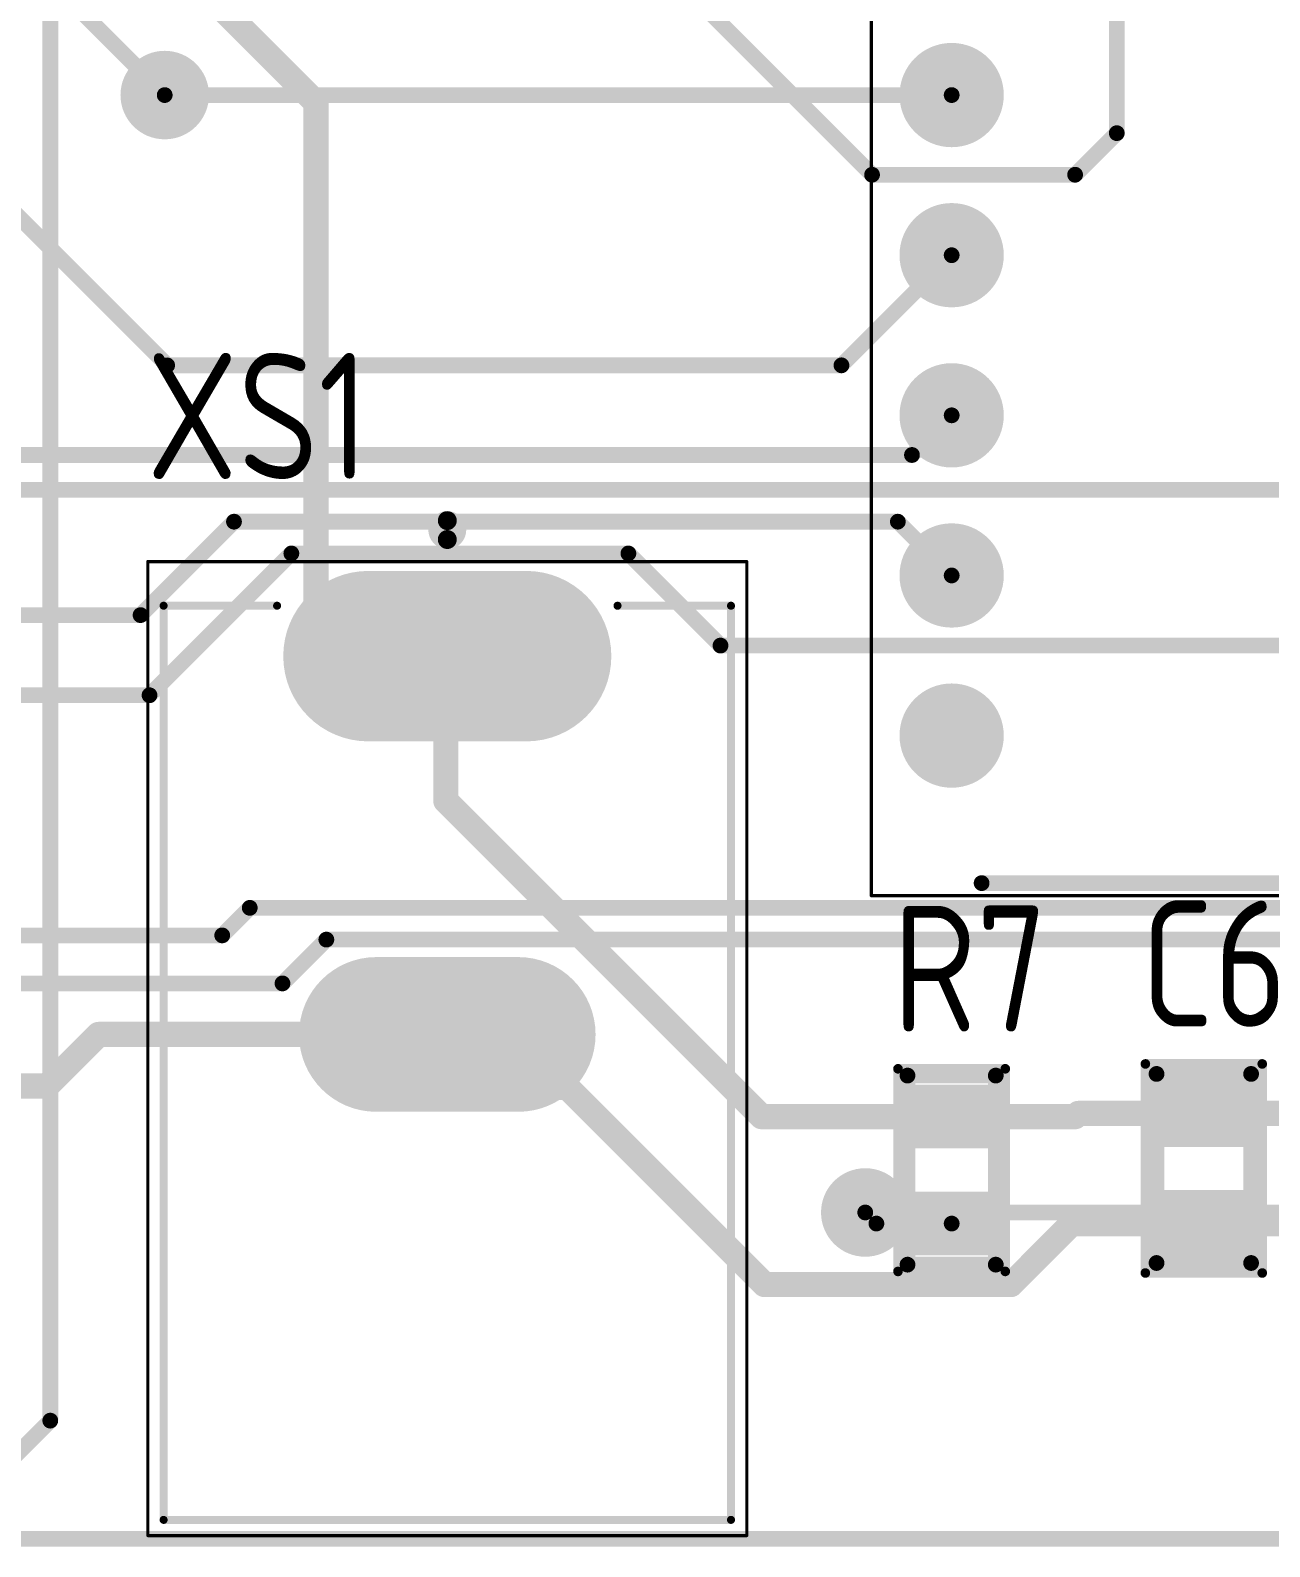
# Model space of a CAD drawing. Header units: millimetres. Extents: x 0 to 841, y 0 to 2540.
# Drawn here: x 136.39 to 156.04, y 59.87 to 83.93 of the extents above; entities that cross this region are included whole.
import ezdxf

# ---------------------------------------------------------------- set-up
doc = ezdxf.new("R2010")
doc.units = ezdxf.units.MM
for name, color, linetype in [('BottomLayer', 5, 'Continuous'), ('BottomSolder', 6, 'Continuous'), ('Mechanical13', 56, 'Continuous'), ('Mechanical15', 56, 'Continuous'), ('MultiLayer', 9, 'Continuous'), ('PadHoleLayer', 156, 'Continuous'), ('TopLayer', 1, 'Continuous'), ('TopOverlay', 2, 'Continuous'), ('TopPaste', 8, 'Continuous'), ('TopSolder', 216, 'Continuous'), ('ViaHoleLayer', 16, 'Continuous')]:
    doc.layers.add(name, color=color, linetype=linetype)
doc.styles.add('GOST type A', font='', dxfattribs={"height": 0.2})
doc.styles.get('GOST type A').set_extended_font_data('GOST type A')

# ---------------------------------------------------------------- blocks, each defined once
blk = doc.blocks.new('PJ_037AH_6')
at = {"layer": 'BottomLayer'}
h = blk.add_hatch(color=5, dxfattribs=at)
edge = h.paths.add_edge_path()
edge.add_arc((0, -1.25), 1.25, 180, 360)
edge.add_line((1.25, -1.25), (1.25, 1.25))
edge.add_arc((0, 1.25), 1.25, 0, 180)
edge.add_line((-1.25, 1.25), (-1.25, -1.25))
h = blk.add_hatch(color=5, dxfattribs=at)
edge = h.paths.add_edge_path()
edge.add_arc((6, -1.125), 1.125, 180, 360)
edge.add_line((7.125, -1.125), (7.125, 1.125))
edge.add_arc((6, 1.125), 1.125, 0, 180)
edge.add_line((4.875, 1.125), (4.875, -1.125))
at = {"layer": 'BottomSolder'}
h = blk.add_hatch(color=6, dxfattribs=at)
edge = h.paths.add_edge_path()
edge.add_arc((0, -1.25), 1.352, 180, 360)
edge.add_line((1.352, -1.25), (1.352, 1.25))
edge.add_arc((0, 1.25), 1.352, 0, 180)
edge.add_line((-1.352, 1.25), (-1.352, -1.25))
h = blk.add_hatch(color=6, dxfattribs=at)
edge = h.paths.add_edge_path()
edge.add_arc((6, -1.125), 1.227, 180, 360)
edge.add_line((7.227, -1.125), (7.227, 1.125))
edge.add_arc((6, 1.125), 1.227, 0, 180)
edge.add_line((4.773, 1.125), (4.773, -1.125))
at = {"layer": 'MultiLayer'}
h = blk.add_hatch(color=9, dxfattribs=at)
edge = h.paths.add_edge_path()
edge.add_arc((0, -1.25), 1.25, 180, 360)
edge.add_line((1.25, -1.25), (1.25, 1.25))
edge.add_arc((0, 1.25), 1.25, 0, 180)
edge.add_line((-1.25, 1.25), (-1.25, -1.25))
h = blk.add_hatch(color=9, dxfattribs=at)
edge = h.paths.add_edge_path()
edge.add_arc((6, -1.125), 1.125, 180, 360)
edge.add_line((7.125, -1.125), (7.125, 1.125))
edge.add_arc((6, 1.125), 1.125, 0, 180)
edge.add_line((4.875, 1.125), (4.875, -1.125))
at = {"layer": 'PadHoleLayer'}
for points in [[(-0.5, -1.75), (-0.5, 1.75), (0.5, 1.75), (0.5, -1.75)], [(5.5, -1.5), (5.5, 1.5), (6.5, 1.5), (6.5, -1.5)]]:
    blk.add_hatch(color=156, dxfattribs=at).paths.add_polyline_path(points)
at = {"layer": 'TopLayer'}
h = blk.add_hatch(color=1, dxfattribs=at)
edge = h.paths.add_edge_path()
edge.add_arc((0, -1.25), 1.25, 180, 360)
edge.add_line((1.25, -1.25), (1.25, 1.25))
edge.add_arc((0, 1.25), 1.25, 0, 180)
edge.add_line((-1.25, 1.25), (-1.25, -1.25))
h = blk.add_hatch(color=1, dxfattribs=at)
edge = h.paths.add_edge_path()
edge.add_arc((6, -1.125), 1.125, 180, 360)
edge.add_line((7.125, -1.125), (7.125, 1.125))
edge.add_arc((6, 1.125), 1.125, 0, 180)
edge.add_line((4.875, 1.125), (4.875, -1.125))
at = {"layer": 'TopSolder'}
h = blk.add_hatch(color=216, dxfattribs=at)
edge = h.paths.add_edge_path()
edge.add_arc((0, -1.25), 1.352, 180, 360)
edge.add_line((1.352, -1.25), (1.352, 1.25))
edge.add_arc((0, 1.25), 1.352, 0, 180)
edge.add_line((-1.352, 1.25), (-1.352, -1.25))
h = blk.add_hatch(color=216, dxfattribs=at)
edge = h.paths.add_edge_path()
edge.add_arc((6, -1.125), 1.227, 180, 360)
edge.add_line((7.227, -1.125), (7.227, 1.125))
edge.add_arc((6, 1.125), 1.227, 0, 180)
edge.add_line((4.773, 1.125), (4.773, -1.125))
at = {"layer": 'Mechanical13'}
for points, const_width in [([(-1.85, 0, 1), (-2.15, 0, 1)], 0.3), ([(-2.225, 0, 1), (-2.075, 0, 1)], 0.15), ([(-1.925, 0, 1), (-1.775, 0, 1)], 0.15)]:
    blk.add_lwpolyline(points, format="xyb", close=True, dxfattribs=dict(at, const_width=const_width))
at = {"layer": 'Mechanical15', "const_width": 0.05}
for points in [[(-1.5, -4.75), (-1.5, 4.75)], [(13.95, 4.75), (-1.5, 4.75)], [(13.95, -4.75), (13.95, 4.75)], [(13.95, -4.75), (-1.5, -4.75)]]:
    blk.add_lwpolyline(points, dxfattribs=at)
at = {"layer": 'Mechanical15', "const_width": 0.025}
for points in [[(-1.513, 4.75, 1), (-1.488, 4.75, 1)], [(-1.513, 4.75, 1), (-1.488, 4.75, 1)], [(13.937, 4.75, 1), (13.962, 4.75, 1)], [(13.937, 4.75, 1), (13.962, 4.75, 1)], [(-1.513, -4.75, 1), (-1.488, -4.75, 1)], [(-1.513, -4.75, 1), (-1.488, -4.75, 1)], [(13.937, -4.75, 1), (13.962, -4.75, 1)], [(13.937, -4.75, 1), (13.962, -4.75, 1)]]:
    blk.add_lwpolyline(points, format="xyb", close=True, dxfattribs=at)
at = {"layer": 'TopOverlay', "const_width": 0.127}
for points in [[(-0.8, 2.7), (-0.8, 4.5)], [(13.7, 4.5), (-0.8, 4.5)], [(13.7, -4.5), (13.7, 4.5)], [(-0.8, -4.5), (-0.8, -2.7)], [(13.7, -4.5), (-0.8, -4.5)]]:
    blk.add_lwpolyline(points, dxfattribs=at)
at = {"layer": 'TopOverlay'}
for points, const_width in [([(-0.832, 4.5, 1), (-0.768, 4.5, 1)], 0.0635), ([(-0.832, 4.5, 1), (-0.768, 4.5, 1)], 0.0635), ([(13.668, 4.5, 1), (13.732, 4.5, 1)], 0.0635), ([(13.668, 4.5, 1), (13.732, 4.5, 1)], 0.0635), ([(-0.832, 2.7, 1), (-0.768, 2.7, 1)], 0.0635), ([(-1.85, 0, 1), (-2.15, 0, 1)], 0.3), ([(-2.225, 0, 1), (-2.075, 0, 1)], 0.15), ([(-1.925, 0, 1), (-1.775, 0, 1)], 0.15), ([(-0.832, -2.7, 1), (-0.768, -2.7, 1)], 0.0635), ([(-0.832, -4.5, 1), (-0.768, -4.5, 1)], 0.0635), ([(-0.832, -4.5, 1), (-0.768, -4.5, 1)], 0.0635), ([(13.668, -4.5, 1), (13.732, -4.5, 1)], 0.0635), ([(13.668, -4.5, 1), (13.732, -4.5, 1)], 0.0635)]:
    blk.add_lwpolyline(points, format="xyb", close=True, dxfattribs=dict(at, const_width=const_width))
blk = doc.blocks.new('RES_RC0805_80')
at = {"layer": 'TopLayer'}
for points in [[(-1.353, 0.597), (-0.343, 0.597), (-0.343, -0.597), (-1.353, -0.597)], [(0.343, 0.597), (1.353, 0.597), (1.353, -0.597), (0.343, -0.597)]]:
    blk.add_hatch(color=1, dxfattribs=at).paths.add_polyline_path(points)
at = {"layer": 'TopPaste'}
for points in [[(-1.353, 0.597), (-0.343, 0.597), (-0.343, -0.597), (-1.353, -0.597)], [(0.343, 0.597), (1.353, 0.597), (1.353, -0.597), (0.343, -0.597)]]:
    blk.add_hatch(color=8, dxfattribs=at).paths.add_polyline_path(points)
at = {"layer": 'TopSolder'}
for points in [[(-1.353, 0.597), (-0.343, 0.597), (-0.343, -0.597), (-1.353, -0.597)], [(0.343, 0.597), (1.353, 0.597), (1.353, -0.597), (0.343, -0.597)]]:
    blk.add_hatch(color=216, dxfattribs=at).paths.add_polyline_path(points)
at = {"layer": 'Mechanical15', "const_width": 0.152}
for points in [[(-1.607, -0.851), (-1.607, 0.851)], [(1.607, 0.851), (-1.607, 0.851)], [(1.607, -0.851), (1.607, 0.851)], [(1.607, -0.851), (-1.607, -0.851)]]:
    blk.add_lwpolyline(points, dxfattribs=at)
at = {"layer": 'Mechanical15', "const_width": 0.0762}
for points in [[(-1.645, 0.851, 1), (-1.569, 0.851, 1)], [(-1.645, 0.851, 1), (-1.569, 0.851, 1)], [(1.569, 0.851, 1), (1.645, 0.851, 1)], [(1.569, 0.851, 1), (1.645, 0.851, 1)], [(-1.645, -0.851, 1), (-1.569, -0.851, 1)], [(-1.645, -0.851, 1), (-1.569, -0.851, 1)], [(1.569, -0.851, 1), (1.645, -0.851, 1)], [(1.569, -0.851, 1), (1.645, -0.851, 1)]]:
    blk.add_lwpolyline(points, format="xyb", close=True, dxfattribs=at)
at = {"layer": 'TopOverlay', "const_width": 0.25}
for points in [[(1.5, 0.7), (-1.5, 0.7)], [(-1.5, -0.7), (-1.5, 0.7)], [(1.5, -0.7), (1.5, 0.7)], [(1.5, -0.7), (-1.5, -0.7)]]:
    blk.add_lwpolyline(points, dxfattribs=at)
at = {"layer": 'TopOverlay', "const_width": 0.125}
for points in [[(-1.562, 0.7, 1), (-1.437, 0.7, 1)], [(-1.562, 0.7, 1), (-1.437, 0.7, 1)], [(1.437, 0.7, 1), (1.562, 0.7, 1)], [(1.437, 0.7, 1), (1.562, 0.7, 1)], [(-1.562, -0.7, 1), (-1.437, -0.7, 1)], [(-1.562, -0.7, 1), (-1.437, -0.7, 1)], [(1.437, -0.7, 1), (1.562, -0.7, 1)], [(1.437, -0.7, 1), (1.562, -0.7, 1)]]:
    blk.add_lwpolyline(points, format="xyb", close=True, dxfattribs=at)
blk = doc.blocks.new('DIP_40_111')
at = {"layer": 'BottomLayer'}
h = blk.add_hatch(color=5, dxfattribs=at)
edge = h.paths.add_edge_path()
edge.add_arc((0, -38.1), 0.725, 0, 360)
h = blk.add_hatch(color=5, dxfattribs=at)
edge = h.paths.add_edge_path()
edge.add_arc((0, -40.64), 0.725, 0, 360)
h = blk.add_hatch(color=5, dxfattribs=at)
edge = h.paths.add_edge_path()
edge.add_arc((0, -43.18), 0.725, 0, 360)
h = blk.add_hatch(color=5, dxfattribs=at)
edge = h.paths.add_edge_path()
edge.add_arc((0, -45.72), 0.725, 0, 360)
h = blk.add_hatch(color=5, dxfattribs=at)
edge = h.paths.add_edge_path()
edge.add_arc((0, -48.26), 0.725, 0, 360)
at = {"layer": 'BottomSolder'}
h = blk.add_hatch(color=6, dxfattribs=at)
edge = h.paths.add_edge_path()
edge.add_arc((0, -38.1), 0.827, 0, 360)
h = blk.add_hatch(color=6, dxfattribs=at)
edge = h.paths.add_edge_path()
edge.add_arc((0, -40.64), 0.827, 0, 360)
h = blk.add_hatch(color=6, dxfattribs=at)
edge = h.paths.add_edge_path()
edge.add_arc((0, -43.18), 0.827, 0, 360)
h = blk.add_hatch(color=6, dxfattribs=at)
edge = h.paths.add_edge_path()
edge.add_arc((0, -45.72), 0.827, 0, 360)
h = blk.add_hatch(color=6, dxfattribs=at)
edge = h.paths.add_edge_path()
edge.add_arc((0, -48.26), 0.827, 0, 360)
at = {"layer": 'MultiLayer'}
h = blk.add_hatch(color=9, dxfattribs=at)
edge = h.paths.add_edge_path()
edge.add_arc((0, -38.1), 0.725, 0, 360)
h = blk.add_hatch(color=9, dxfattribs=at)
edge = h.paths.add_edge_path()
edge.add_arc((0, -40.64), 0.725, 0, 360)
h = blk.add_hatch(color=9, dxfattribs=at)
edge = h.paths.add_edge_path()
edge.add_arc((0, -43.18), 0.725, 0, 360)
h = blk.add_hatch(color=9, dxfattribs=at)
edge = h.paths.add_edge_path()
edge.add_arc((0, -45.72), 0.725, 0, 360)
h = blk.add_hatch(color=9, dxfattribs=at)
edge = h.paths.add_edge_path()
edge.add_arc((0, -48.26), 0.725, 0, 360)
at = {"layer": 'PadHoleLayer'}
h = blk.add_hatch(color=156, dxfattribs=at)
edge = h.paths.add_edge_path()
edge.add_arc((0, -38.1), 0.45, 0, 360)
h = blk.add_hatch(color=156, dxfattribs=at)
edge = h.paths.add_edge_path()
edge.add_arc((0, -40.64), 0.45, 0, 360)
h = blk.add_hatch(color=156, dxfattribs=at)
edge = h.paths.add_edge_path()
edge.add_arc((0, -43.18), 0.45, 0, 360)
h = blk.add_hatch(color=156, dxfattribs=at)
edge = h.paths.add_edge_path()
edge.add_arc((0, -45.72), 0.45, 0, 360)
h = blk.add_hatch(color=156, dxfattribs=at)
edge = h.paths.add_edge_path()
edge.add_arc((0, -48.26), 0.45, 0, 360)
at = {"layer": 'TopLayer'}
h = blk.add_hatch(color=1, dxfattribs=at)
edge = h.paths.add_edge_path()
edge.add_arc((0, -38.1), 0.725, 0, 360)
h = blk.add_hatch(color=1, dxfattribs=at)
edge = h.paths.add_edge_path()
edge.add_arc((0, -40.64), 0.725, 0, 360)
h = blk.add_hatch(color=1, dxfattribs=at)
edge = h.paths.add_edge_path()
edge.add_arc((0, -43.18), 0.725, 0, 360)
h = blk.add_hatch(color=1, dxfattribs=at)
edge = h.paths.add_edge_path()
edge.add_arc((0, -45.72), 0.725, 0, 360)
h = blk.add_hatch(color=1, dxfattribs=at)
edge = h.paths.add_edge_path()
edge.add_arc((0, -48.26), 0.725, 0, 360)
at = {"layer": 'TopSolder'}
h = blk.add_hatch(color=216, dxfattribs=at)
edge = h.paths.add_edge_path()
edge.add_arc((0, -38.1), 0.827, 0, 360)
h = blk.add_hatch(color=216, dxfattribs=at)
edge = h.paths.add_edge_path()
edge.add_arc((0, -40.64), 0.827, 0, 360)
h = blk.add_hatch(color=216, dxfattribs=at)
edge = h.paths.add_edge_path()
edge.add_arc((0, -43.18), 0.827, 0, 360)
h = blk.add_hatch(color=216, dxfattribs=at)
edge = h.paths.add_edge_path()
edge.add_arc((0, -45.72), 0.827, 0, 360)
h = blk.add_hatch(color=216, dxfattribs=at)
edge = h.paths.add_edge_path()
edge.add_arc((0, -48.26), 0.827, 0, 360)
at = {"layer": 'Mechanical15', "const_width": 0.05}
for points in [[(-1.274, -50.8), (-1.274, 2.218)], [(-1.274, -50.8), (16.51, -50.8)]]:
    blk.add_lwpolyline(points, dxfattribs=at)
at = {"layer": 'Mechanical15', "const_width": 0.025}
blk.add_lwpolyline([(-1.287, -50.8, 1), (-1.262, -50.8, 1)], format="xyb", close=True, dxfattribs=at)
blk.add_lwpolyline([(-1.287, -50.8, 1), (-1.262, -50.8, 1)], format="xyb", close=True, dxfattribs=at)
at = {"layer": 'TopOverlay', "const_width": 0.25}
blk.add_lwpolyline([(0.476, -50.6), (14.7, -50.6)], dxfattribs=at)
at = {"layer": 'TopOverlay', "const_width": 0.125}
blk.add_lwpolyline([(0.413, -50.6, 1), (0.538, -50.6, 1)], format="xyb", close=True, dxfattribs=at)
blk = doc.blocks.new('CAP_0805_GRM_115')
at = {"layer": 'TopLayer'}
for points in [[(-1.404, 0.673), (-0.343, 0.673), (-0.343, -0.673), (-1.404, -0.673)], [(0.343, 0.673), (1.404, 0.673), (1.404, -0.673), (0.343, -0.673)]]:
    blk.add_hatch(color=1, dxfattribs=at).paths.add_polyline_path(points)
at = {"layer": 'TopPaste'}
for points in [[(-1.404, 0.673), (-0.343, 0.673), (-0.343, -0.673), (-1.404, -0.673)], [(0.343, 0.673), (1.404, 0.673), (1.404, -0.673), (0.343, -0.673)]]:
    blk.add_hatch(color=8, dxfattribs=at).paths.add_polyline_path(points)
at = {"layer": 'TopSolder'}
for points in [[(-1.404, 0.673), (-0.343, 0.673), (-0.343, -0.673), (-1.404, -0.673)], [(0.343, 0.673), (1.404, 0.673), (1.404, -0.673), (0.343, -0.673)]]:
    blk.add_hatch(color=216, dxfattribs=at).paths.add_polyline_path(points)
at = {"layer": 'Mechanical15', "const_width": 0.152}
for points in [[(-1.658, 0.927), (-1.658, -0.927)], [(-1.658, 0.927), (1.658, 0.927)], [(1.658, 0.927), (1.658, -0.927)], [(-1.658, -0.927), (1.658, -0.927)]]:
    blk.add_lwpolyline(points, dxfattribs=at)
at = {"layer": 'Mechanical15', "const_width": 0.0762}
for points in [[(-1.696, 0.927, 1), (-1.62, 0.927, 1)], [(-1.696, 0.927, 1), (-1.62, 0.927, 1)], [(1.62, 0.927, 1), (1.696, 0.927, 1)], [(1.62, 0.927, 1), (1.696, 0.927, 1)], [(-1.696, -0.927, 1), (-1.62, -0.927, 1)], [(-1.696, -0.927, 1), (-1.62, -0.927, 1)], [(1.62, -0.927, 1), (1.696, -0.927, 1)], [(1.62, -0.927, 1), (1.696, -0.927, 1)]]:
    blk.add_lwpolyline(points, format="xyb", close=True, dxfattribs=at)
at = {"layer": 'TopOverlay', "const_width": 0.25}
for points in [[(-1.5, 0.75), (-1.5, -0.75)], [(-1.5, 0.75), (1.5, 0.75)], [(1.5, 0.75), (1.5, -0.75)], [(-1.5, -0.75), (1.5, -0.75)]]:
    blk.add_lwpolyline(points, dxfattribs=at)
at = {"layer": 'TopOverlay', "const_width": 0.125}
for points in [[(-1.562, 0.75, 1), (-1.437, 0.75, 1)], [(-1.562, 0.75, 1), (-1.437, 0.75, 1)], [(1.437, 0.75, 1), (1.562, 0.75, 1)], [(1.437, 0.75, 1), (1.562, 0.75, 1)], [(-1.562, -0.75, 1), (-1.437, -0.75, 1)], [(-1.562, -0.75, 1), (-1.437, -0.75, 1)], [(1.437, -0.75, 1), (1.562, -0.75, 1)], [(1.437, -0.75, 1), (1.562, -0.75, 1)]]:
    blk.add_lwpolyline(points, format="xyb", close=True, dxfattribs=at)

msp = doc.modelspace()

# ---------------------------------------------------------------- hatches: boundary and pattern name
at = {"layer": 'BottomLayer'}
h = msp.add_hatch(color=5, dxfattribs=at)
edge = h.paths.add_edge_path()
edge.add_arc((138.518, 82.9), 0.6, 0, 360)
h = msp.add_hatch(color=5, dxfattribs=at)
edge = h.paths.add_edge_path()
edge.add_arc((149.63, 65.176), 0.6, 0, 360)
at = {"layer": 'BottomSolder'}
h = msp.add_hatch(color=6, dxfattribs=at)
edge = h.paths.add_edge_path()
edge.add_arc((138.518, 82.9), 0.702, 0, 360)
h = msp.add_hatch(color=6, dxfattribs=at)
edge = h.paths.add_edge_path()
edge.add_arc((149.63, 65.176), 0.702, 0, 360)
at = {"layer": 'TopLayer'}
h = msp.add_hatch(color=1, dxfattribs=at)
edge = h.paths.add_edge_path()
edge.add_arc((138.518, 82.9), 0.6, 0, 360)
h = msp.add_hatch(color=1, dxfattribs=at)
edge = h.paths.add_edge_path()
edge.add_arc((149.63, 65.176), 0.6, 0, 360)
at = {"layer": 'TopSolder'}
h = msp.add_hatch(color=216, dxfattribs=at)
edge = h.paths.add_edge_path()
edge.add_arc((138.518, 82.9), 0.702, 0, 360)
h = msp.add_hatch(color=216, dxfattribs=at)
edge = h.paths.add_edge_path()
edge.add_arc((149.63, 65.176), 0.702, 0, 360)
at = {"layer": 'ViaHoleLayer'}
h = msp.add_hatch(color=16, dxfattribs=at)
edge = h.paths.add_edge_path()
edge.add_arc((138.518, 82.9), 0.35, 0, 360)
h = msp.add_hatch(color=16, dxfattribs=at)
edge = h.paths.add_edge_path()
edge.add_arc((149.63, 65.176), 0.35, 0, 360)

# ---------------------------------------------------------------- linework, layer by layer
at = {"layer": 'BottomLayer'}
for points, const_width in [([(138.518, 82.9), (151, 82.9)], 0.25), ([(134.645, 82.525), (138.557, 78.613)], 0.25), ([(149.253, 78.613), (151, 80.36)], 0.25), ([(138.557, 78.613), (149.253, 78.613)], 0.25), ([(150.371, 77.191), (151, 77.82)], 0.25), ([(128.905, 77.191), (150.371, 77.191)], 0.25), ([(135.337, 76.637), (162.517, 76.637)], 0.25), ([(138.134, 74.651), (139.617, 76.133)], 0.25), ([(139.617, 76.133), (150.147, 76.133)], 0.25), ([(150.147, 76.133), (151, 75.28)], 0.25), ([(138.277, 73.38), (140.526, 75.629)], 0.25), ([(140.526, 75.629), (145.872, 75.629)], 0.25), ([(145.872, 75.629), (147.333, 74.168)], 0.25), ([(128.593, 74.651), (138.134, 74.651)], 0.25), ([(147.333, 74.168), (162.588, 74.168)], 0.25), ([(134.62, 73.38), (138.277, 73.38)], 0.25), ([(139.429, 69.571), (139.867, 70.008)], 0.25), ([(139.867, 70.008), (163.508, 70.008)], 0.25), ([(128.271, 69.571), (139.429, 69.571)], 0.25), ([(140.386, 68.809), (141.081, 69.504)], 0.25), ([(141.081, 69.504), (166.354, 69.504)], 0.25), ([(135.129, 68.809), (140.386, 68.809)], 0.25), ([(136.652, 67.183), (137.469, 68)], 0.4), ([(137.469, 68), (143, 68)], 0.4), ([(125.882, 67.183), (136.652, 67.183)], 0.4), ([(149.63, 65.176), (163.656, 65.176)], 0.25)]:
    msp.add_lwpolyline(points, dxfattribs=dict(at, const_width=const_width))
for points, const_width in [([(138.455, 82.9, 1), (138.58, 82.9, 1)], 0.125), ([(150.938, 82.9, 1), (151.063, 82.9, 1)], 0.125), ([(150.938, 80.36, 1), (151.063, 80.36, 1)], 0.125), ([(138.495, 78.613, 1), (138.619, 78.613, 1)], 0.125), ([(138.495, 78.613, 1), (138.619, 78.613, 1)], 0.125), ([(149.19, 78.613, 1), (149.315, 78.613, 1)], 0.125), ([(149.19, 78.613, 1), (149.315, 78.613, 1)], 0.125), ([(150.938, 77.82, 1), (151.063, 77.82, 1)], 0.125), ([(150.308, 77.191, 1), (150.433, 77.191, 1)], 0.125), ([(150.308, 77.191, 1), (150.433, 77.191, 1)], 0.125), ([(139.554, 76.133, 1), (139.679, 76.133, 1)], 0.125), ([(139.554, 76.133, 1), (139.679, 76.133, 1)], 0.125), ([(150.084, 76.133, 1), (150.209, 76.133, 1)], 0.125), ([(150.084, 76.133, 1), (150.209, 76.133, 1)], 0.125), ([(140.464, 75.629, 1), (140.589, 75.629, 1)], 0.125), ([(140.464, 75.629, 1), (140.589, 75.629, 1)], 0.125), ([(145.81, 75.629, 1), (145.935, 75.629, 1)], 0.125), ([(145.81, 75.629, 1), (145.935, 75.629, 1)], 0.125), ([(150.938, 75.28, 1), (151.063, 75.28, 1)], 0.125), ([(138.072, 74.651, 1), (138.197, 74.651, 1)], 0.125), ([(138.072, 74.651, 1), (138.197, 74.651, 1)], 0.125), ([(147.271, 74.168, 1), (147.396, 74.168, 1)], 0.125), ([(147.271, 74.168, 1), (147.396, 74.168, 1)], 0.125), ([(138.214, 73.38, 1), (138.339, 73.38, 1)], 0.125), ([(138.214, 73.38, 1), (138.339, 73.38, 1)], 0.125), ([(139.804, 70.008, 1), (139.929, 70.008, 1)], 0.125), ([(139.804, 70.008, 1), (139.929, 70.008, 1)], 0.125), ([(139.367, 69.571, 1), (139.492, 69.571, 1)], 0.125), ([(139.367, 69.571, 1), (139.492, 69.571, 1)], 0.125), ([(141.019, 69.504, 1), (141.144, 69.504, 1)], 0.125), ([(141.019, 69.504, 1), (141.144, 69.504, 1)], 0.125), ([(140.323, 68.809, 1), (140.448, 68.809, 1)], 0.125), ([(140.323, 68.809, 1), (140.448, 68.809, 1)], 0.125), ([(137.369, 68, 1), (137.569, 68, 1)], 0.2), ([(137.369, 68, 1), (137.569, 68, 1)], 0.2), ([(142.9, 68, 1), (143.1, 68, 1)], 0.2), ([(136.552, 67.183, 1), (136.752, 67.183, 1)], 0.2), ([(136.552, 67.183, 1), (136.752, 67.183, 1)], 0.2), ([(149.567, 65.176, 1), (149.692, 65.176, 1)], 0.125)]:
    msp.add_lwpolyline(points, format="xyb", close=True, dxfattribs=dict(at, const_width=const_width))
at = {"layer": 'TopLayer'}
for points, const_width in [([(153.619, 82.296), (153.619, 110.439)], 0.25), ([(144.994, 86.38), (149.738, 81.636)], 0.25), ([(138.2, 85.498), (140.919, 82.779)], 0.4), ([(136.703, 61.874), (136.703, 84.715)], 0.25), ([(136.703, 84.715), (138.518, 82.9)], 0.25), ([(140.919, 74), (140.919, 82.779)], 0.4), ([(152.959, 81.636), (153.619, 82.296)], 0.25), ([(149.738, 81.636), (152.959, 81.636)], 0.25), ([(140.919, 74), (142.977, 74)], 0.4), ([(142.977, 71.704), (142.977, 74)], 0.4), ([(142.977, 74), (143, 74)], 0.4), ([(142.977, 71.704), (147.985, 66.696)], 0.4), ([(143, 67.158), (143, 68)], 0.4), ([(143, 67.158), (144.907, 67.158)], 0.4), ([(144.907, 67.158), (148.031, 64.033)], 0.4), ([(147.985, 66.696), (151, 66.696)], 0.4), ([(151, 66.696), (152.959, 66.696)], 0.4), ([(152.959, 66.696), (153.01, 66.747)], 0.4), ([(153.01, 66.747), (155, 66.747)], 0.4), ([(155, 66.747), (159, 66.747)], 0.4), ([(149.63, 65.176), (149.806, 65)], 0.25), ([(151.941, 64.033), (152.908, 65)], 0.4), ([(152.908, 65), (155, 65)], 0.4), ([(155, 65), (159, 65)], 0.4), ([(149.806, 65), (151, 65)], 0.25), ([(148.031, 64.033), (151.941, 64.033)], 0.4), ([(136.144, 61.316), (136.703, 61.874)], 0.25)]:
    msp.add_lwpolyline(points, dxfattribs=dict(at, const_width=const_width))
for points, const_width in [([(138.455, 82.9, 1), (138.58, 82.9, 1)], 0.125), ([(140.819, 82.779, 1), (141.019, 82.779, 1)], 0.2), ([(140.819, 82.779, 1), (141.019, 82.779, 1)], 0.2), ([(153.557, 82.296, 1), (153.682, 82.296, 1)], 0.125), ([(153.557, 82.296, 1), (153.682, 82.296, 1)], 0.125), ([(149.675, 81.636, 1), (149.8, 81.636, 1)], 0.125), ([(149.675, 81.636, 1), (149.8, 81.636, 1)], 0.125), ([(152.896, 81.636, 1), (153.021, 81.636, 1)], 0.125), ([(152.896, 81.636, 1), (153.021, 81.636, 1)], 0.125), ([(140.819, 74, 1), (141.019, 74, 1)], 0.2), ([(140.819, 74, 1), (141.019, 74, 1)], 0.2), ([(142.877, 74, 1), (143.077, 74, 1)], 0.2), ([(142.877, 74, 1), (143.077, 74, 1)], 0.2), ([(142.877, 74, 1), (143.077, 74, 1)], 0.2), ([(142.9, 74, 1), (143.1, 74, 1)], 0.2), ([(142.877, 71.704, 1), (143.077, 71.704, 1)], 0.2), ([(142.877, 71.704, 1), (143.077, 71.704, 1)], 0.2), ([(142.9, 68, 1), (143.1, 68, 1)], 0.2), ([(142.9, 67.158, 1), (143.1, 67.158, 1)], 0.2), ([(142.9, 67.158, 1), (143.1, 67.158, 1)], 0.2), ([(144.807, 67.158, 1), (145.007, 67.158, 1)], 0.2), ([(144.807, 67.158, 1), (145.007, 67.158, 1)], 0.2), ([(147.885, 66.696, 1), (148.085, 66.696, 1)], 0.2), ([(147.885, 66.696, 1), (148.085, 66.696, 1)], 0.2), ([(150.9, 66.696, 1), (151.1, 66.696, 1)], 0.2), ([(150.9, 66.696, 1), (151.1, 66.696, 1)], 0.2), ([(152.859, 66.696, 1), (153.059, 66.696, 1)], 0.2), ([(152.859, 66.696, 1), (153.059, 66.696, 1)], 0.2), ([(152.91, 66.747, 1), (153.11, 66.747, 1)], 0.2), ([(152.91, 66.747, 1), (153.11, 66.747, 1)], 0.2), ([(154.9, 66.747, 1), (155.1, 66.747, 1)], 0.2), ([(154.9, 66.747, 1), (155.1, 66.747, 1)], 0.2), ([(149.567, 65.176, 1), (149.692, 65.176, 1)], 0.125), ([(152.808, 65, 1), (153.008, 65, 1)], 0.2), ([(152.808, 65, 1), (153.008, 65, 1)], 0.2), ([(154.9, 65, 1), (155.1, 65, 1)], 0.2), ([(154.9, 65, 1), (155.1, 65, 1)], 0.2), ([(149.744, 65, 1), (149.869, 65, 1)], 0.125), ([(149.744, 65, 1), (149.869, 65, 1)], 0.125), ([(150.938, 65, 1), (151.063, 65, 1)], 0.125), ([(147.931, 64.033, 1), (148.131, 64.033, 1)], 0.2), ([(147.931, 64.033, 1), (148.131, 64.033, 1)], 0.2), ([(151.841, 64.033, 1), (152.041, 64.033, 1)], 0.2), ([(151.841, 64.033, 1), (152.041, 64.033, 1)], 0.2), ([(136.64, 61.874, 1), (136.765, 61.874, 1)], 0.125), ([(136.64, 61.874, 1), (136.765, 61.874, 1)], 0.125)]:
    msp.add_lwpolyline(points, format="xyb", close=True, dxfattribs=dict(at, const_width=const_width))
at = {"layer": 'TopOverlay', "const_width": 0.25}
msp.add_lwpolyline([(40, 60), (195, 60)], dxfattribs=at)

# ---------------------------------------------------------------- block references
msp.add_blockref('DIP_40_111', (151, 121))
for name, p, rotation in [('PJ_037AH_6', (143, 74), 270), ('CAP_0805_GRM_115', (155, 65.874), 90), ('RES_RC0805_80', (151, 65.848), 270)]:
    msp.add_blockref(name, p, dxfattribs=dict(rotation=rotation))

# ---------------------------------------------------------------- texts
at = {"layer": 'TopOverlay', "style": 'GOST type A'}
for s, p in [('XS1', (138.227, 76.81)), ('R7', (150.063, 68.047)), ('C6', (154, 68.123))]:
    msp.add_text(s, height=2, dxfattribs=at).set_placement(p)

doc.saveas('drawing.dxf')
